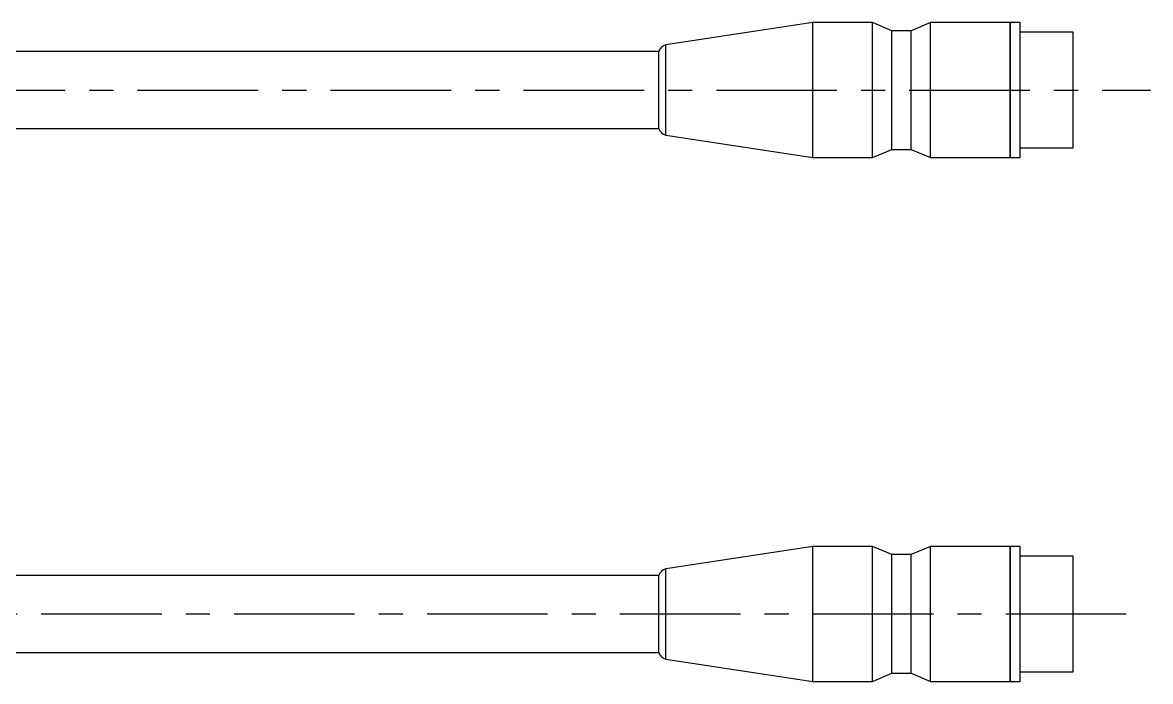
# Model space of a CAD drawing. Extents: x -213 to 420, y 17 to 323.
# Drawn here: x -22.9 to 94.1, y 252.8 to 321.1 of the extents above; entities that cross this region are included whole.
import ezdxf

# ---------------------------------------------------------------- set-up
doc = ezdxf.new("R2010")
doc.units = 0
doc.header["$LTSCALE"] = 10
doc.linetypes.add('CENTER', pattern=[2, 1.25, -0.25, 0.25, -0.25])
doc.layers.add('1', color=7, linetype='CONTINUOUS')

msp = doc.modelspace()

# ---------------------------------------------------------------- linework, layer by layer
at = {"layer": '1', "color": 7, "linetype": 'CONTINUOUS'}
for p, q in [((59.074362, 321.089327), (43.84038, 318.773653)), ((65.267361, 321.089327), (59.074362, 321.089327)), ((59.074362, 307.089329), (59.074362, 321.089327)), ((67.267361, 320.239328), (65.267361, 321.089327)), ((65.267361, 307.089329), (65.267361, 321.089327)), ((71.267361, 321.089327), (69.267361, 320.239328)), ((79.524361, 321.089327), (71.267361, 321.089327)), ((71.267361, 307.089329), (71.267361, 321.089327)), ((79.574361, 321.039327), (79.524361, 321.089327)), ((79.524361, 307.089329), (79.524361, 321.089327)), ((80.574363, 321.089327), (79.574361, 321.089327)), ((79.574361, 307.089329), (79.574361, 321.089327)), ((80.574363, 307.089329), (80.574363, 321.089327)), ((69.267361, 320.239328), (67.267361, 320.239328)), ((67.267361, 307.939328), (67.267361, 320.239328)), ((69.267361, 307.939328), (69.267361, 320.239328)), ((86.074364, 320.089326), (80.574363, 320.089326)), ((86.074364, 308.08933), (86.074364, 320.089326)), ((43.116706, 318.089328), (-41.925638, 318.089328)), ((43.116706, 310.089328), (43.116706, 318.089328)), ((43.84038, 309.405002), (43.84038, 318.773653)), ((-39.425634, 310.089328), (43.116706, 310.089328)), ((43.84038, 309.405002), (59.074362, 307.089329)), ((65.267361, 307.089329), (67.267361, 307.939328)), ((67.267361, 307.939328), (69.267361, 307.939328)), ((69.267361, 307.939328), (71.267361, 307.089329)), ((80.574363, 308.08933), (86.074364, 308.08933)), ((59.074362, 307.089329), (65.267361, 307.089329)), ((71.267361, 307.089329), (79.524361, 307.089329)), ((79.524361, 307.089329), (79.574361, 307.139329)), ((79.574361, 307.089329), (80.574363, 307.089329)), ((59.074362, 266.752729), (43.84038, 264.437056)), ((59.074362, 252.752731), (59.074362, 266.752729)), ((65.267361, 266.752729), (59.074362, 266.752729)), ((65.267361, 252.752731), (65.267361, 266.752729)), ((67.267361, 265.90273), (65.267361, 266.752729)), ((71.267361, 266.752729), (69.267361, 265.90273)), ((71.267361, 252.752731), (71.267361, 266.752729)), ((79.524361, 266.752729), (71.267361, 266.752729)), ((79.524361, 252.752731), (79.524361, 266.752729)), ((79.574361, 266.702729), (79.524361, 266.752729)), ((79.574361, 252.752731), (79.574361, 266.752729)), ((80.574363, 266.752729), (79.574361, 266.752729)), ((80.574363, 252.752731), (80.574363, 266.752729)), ((67.267361, 253.60273), (67.267361, 265.90273)), ((69.267361, 265.90273), (67.267361, 265.90273)), ((69.267361, 253.60273), (69.267361, 265.90273)), ((86.074364, 265.752728), (80.574363, 265.752728)), ((86.074364, 253.752732), (86.074364, 265.752728)), ((43.84038, 255.068405), (43.84038, 264.437056)), ((43.116706, 263.75273), (-39.425634, 263.75273)), ((43.116706, 255.75273), (43.116706, 263.75273)), ((-40.553854, 255.75273), (43.116706, 255.75273)), ((43.84038, 255.068405), (59.074362, 252.752731)), ((80.574363, 253.752732), (86.074364, 253.752732)), ((59.074362, 252.752731), (65.267361, 252.752731)), ((65.267361, 252.752731), (67.267361, 253.60273)), ((67.267361, 253.60273), (69.267361, 253.60273)), ((69.267361, 253.60273), (71.267361, 252.752731)), ((71.267361, 252.752731), (79.524361, 252.752731)), ((79.524361, 252.752731), (79.574361, 252.802731)), ((79.574361, 252.752731), (80.574363, 252.752731))]:
    msp.add_line(p, q, dxfattribs=at)
at = {"layer": '1', "color": 4, "linetype": 'CENTER'}
for p, q in [((-50.925635, 314.089328), (94.074365, 314.089328)), ((-40.925635, 259.75273), (94.074365, 259.75273))]:
    msp.add_line(p, q, dxfattribs=at)
at = {"layer": '1', "color": 7, "linetype": 'CONTINUOUS'}
for centre, start, end in [((44.074363, 317.801411), 103.531698, 163.266744), ((44.074363, 310.377245), 196.733256, 256.468302), ((44.074363, 263.464813), 103.531698, 163.266744), ((44.074363, 256.040647), 196.733256, 256.468302)]:
    msp.add_arc(centre, 1.000002, start, end, dxfattribs=at)

doc.saveas('drawing.dxf')
